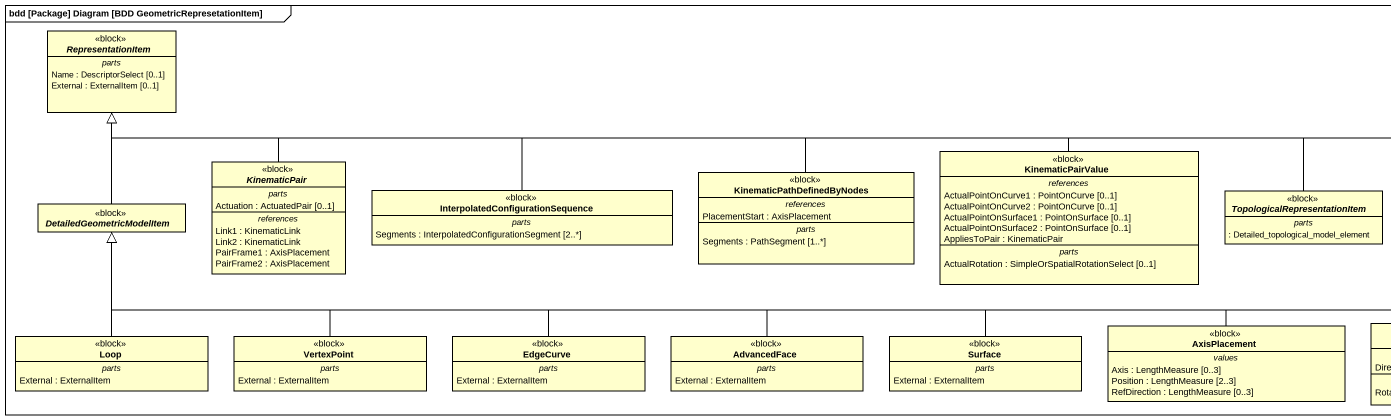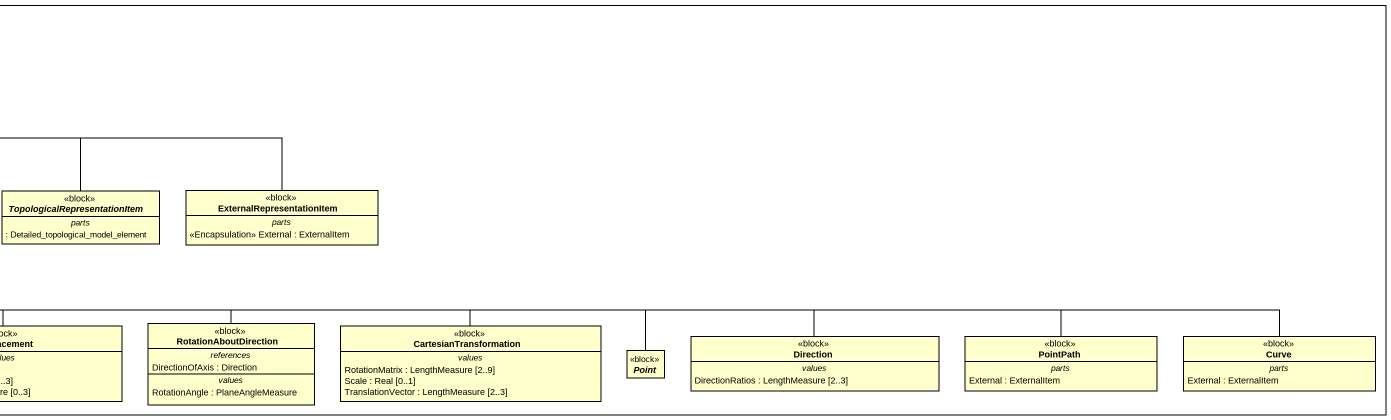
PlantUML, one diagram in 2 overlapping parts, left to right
@startuml
mainframe bdd [Package] Diagram [BDD GeometricRepresetationItem]
hide circle
hide empty members
abstract class RepresentationItem <<block>> {
  -- parts --
  Name : DescriptorSelect [0..1]
  External : ExternalItem [0..1]
}
class KinematicPairValue <<block>> {
  -- references --
  ActualPointOnCurve1 : PointOnCurve [0..1]
  ActualPointOnCurve2 : PointOnCurve [0..1]
  ActualPointOnSurface1 : PointOnSurface [0..1]
  ActualPointOnSurface2 : PointOnSurface [0..1]
  AppliesToPair : KinematicPair
  -- parts --
  ActualRotation : SimpleOrSpatialRotationSelect [0..1]
}
abstract class KinematicPair <<block>> {
  -- parts --
  Actuation : ActuatedPair [0..1]
  -- references --
  Link1 : KinematicLink
  Link2 : KinematicLink
  PairFrame1 : AxisPlacement
  PairFrame2 : AxisPlacement
}
class "InterpolatedConfigurationSequence" as InterpolatedConfigurationSeq <<block>> {
  -- parts --
  Segments : InterpolatedConfigurationSegment [2..*]
}
class KinematicPathDefinedByNodes <<block>> {
  -- references --
  PlacementStart : AxisPlacement
  -- parts --
  Segments : PathSegment [1..*]
}
abstract class "TopologicalRepresentationItem" as TopologicalRepresentationIte <<block>> {
  -- parts --
  : Detailed_topological_model_element
}
class ExternalRepresentationItem <<block>> {
  -- parts --
  <<Encapsulation>> External : ExternalItem
}
abstract class DetailedGeometricModelItem <<block>>
class "Loop" as Loop_ <<block>> {
  -- parts --
  External : ExternalItem
}
class VertexPoint <<block>> {
  -- parts --
  External : ExternalItem
}
class EdgeCurve <<block>> {
  -- parts --
  External : ExternalItem
}
class AdvancedFace <<block>> {
  -- parts --
  External : ExternalItem
}
class Surface <<block>> {
  -- parts --
  External : ExternalItem
}
class AxisPlacement <<block>> {
  -- values --
  Axis : LengthMeasure [0..3]
  Position : LengthMeasure [2..3]
  RefDirection : LengthMeasure [0..3]
}
class RotationAboutDirection <<block>> {
  -- references --
  DirectionOfAxis : Direction
  -- values --
  RotationAngle : PlaneAngleMeasure
}
class CartesianTransformation <<block>> {
  -- values --
  RotationMatrix : LengthMeasure [2..9]
  Scale : Real [0..1]
  TranslationVector : LengthMeasure [2..3]
}
abstract class Point <<block>>
class Direction <<block>> {
  -- values --
  DirectionRatios : LengthMeasure [2..3]
}
class PointPath <<block>> {
  -- parts --
  External : ExternalItem
}
class Curve <<block>> {
  -- parts --
  External : ExternalItem
}
KinematicPairValue -left-|> RepresentationItem
KinematicPair -up-|> RepresentationItem
InterpolatedConfigurationSeq -left-|> RepresentationItem
KinematicPathDefinedByNodes -left-|> RepresentationItem
TopologicalRepresentationIte -left-|> RepresentationItem
ExternalRepresentationItem -left-|> RepresentationItem
DetailedGeometricModelItem -up-|> RepresentationItem
Loop_ -up-|> DetailedGeometricModelItem
VertexPoint -up-|> DetailedGeometricModelItem
EdgeCurve -left-|> DetailedGeometricModelItem
AdvancedFace -left-|> DetailedGeometricModelItem
Surface -left-|> DetailedGeometricModelItem
AxisPlacement -left-|> DetailedGeometricModelItem
RotationAboutDirection -left-|> DetailedGeometricModelItem
CartesianTransformation -left-|> DetailedGeometricModelItem
Point -left-|> DetailedGeometricModelItem
Direction -left-|> DetailedGeometricModelItem
PointPath -left-|> DetailedGeometricModelItem
Curve -left-|> DetailedGeometricModelItem
@enduml
